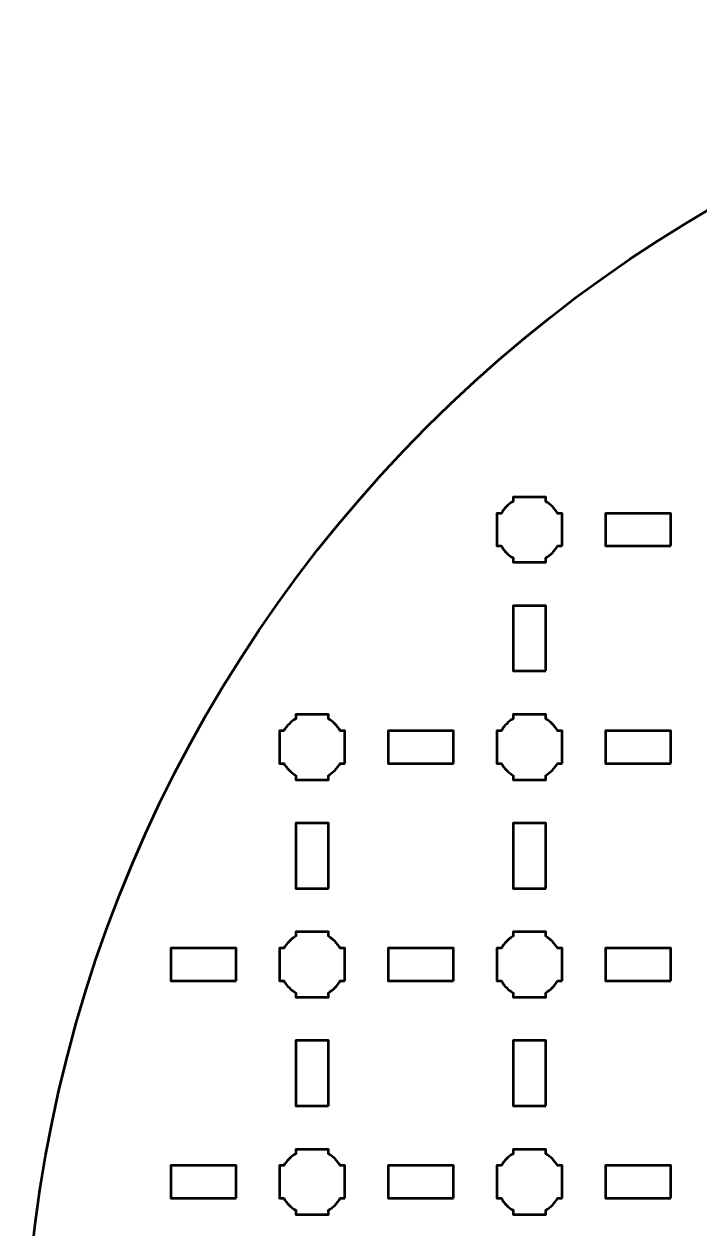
# Model space of a CAD drawing. Header units: centimetres. Extents: x -23.1 to 2.2, y -27.5 to -2.2.
# Drawn here: x -23.15 to -16.93, y -13.28 to -2.2 of the extents above; entities that cross this region are included whole.
import ezdxf

# ---------------------------------------------------------------- set-up
doc = ezdxf.new("R2010")
doc.units = ezdxf.units.CM
doc.header["$MEASUREMENT"] = 0
doc.layers.add('Layer 1', color=7, linetype='Continuous')

msp = doc.modelspace()

# ---------------------------------------------------------------- linework, layer by layer
at = {"layer": 'Layer 1', "color": 250, "lineweight": 53}
msp.add_ellipse((-10.5, -14.85), major_axis=(0, 12.65), ratio=1, dxfattribs=at)
at = {"layer": 'Layer 1', "lineweight": 53}
for points, knots in [([(-18.20002, -7), (-18.20002, -7), (-18.24017, -7), (-18.24017, -7), (-18.24017, -7), (-18.26652, -7.04553), (-18.30449, -7.0835), (-18.35002, -7.10985), (-18.35002, -7.10985), (-18.35002, -7.10985), (-18.35002, -7.15), (-18.35002, -7.15), (-18.35002, -7.15), (-18.35002, -7.15), (-18.50002, -7.15), (-18.50002, -7.15), (-18.50002, -7.15), (-18.50002, -7.15), (-18.65002, -7.15), (-18.65002, -7.15), (-18.65002, -7.15), (-18.65002, -7.15), (-18.65002, -7.10985), (-18.65002, -7.10985), (-18.65002, -7.10985), (-18.69555, -7.0835), (-18.73352, -7.04553), (-18.75987, -7), (-18.75987, -7), (-18.75987, -7), (-18.80002, -7), (-18.80002, -7), (-18.80002, -7), (-18.80002, -7), (-18.80002, -6.85), (-18.80002, -6.85), (-18.80002, -6.85), (-18.80002, -6.85), (-18.80002, -6.7), (-18.80002, -6.7), (-18.80002, -6.7), (-18.80002, -6.7), (-18.75987, -6.7), (-18.75987, -6.7), (-18.75987, -6.7), (-18.73352, -6.65447), (-18.69555, -6.6165), (-18.65002, -6.59015), (-18.65002, -6.59015), (-18.65002, -6.59015), (-18.65002, -6.55), (-18.65002, -6.55), (-18.65002, -6.55), (-18.65002, -6.55), (-18.50002, -6.55), (-18.50002, -6.55), (-18.50002, -6.55), (-18.50002, -6.55), (-18.35002, -6.55), (-18.35002, -6.55), (-18.35002, -6.55), (-18.35002, -6.55), (-18.35002, -6.59015), (-18.35002, -6.59015), (-18.35002, -6.59015), (-18.30449, -6.6165), (-18.26652, -6.65447), (-18.24017, -6.7), (-18.24017, -6.7), (-18.24017, -6.7), (-18.20002, -6.7), (-18.20002, -6.7), (-18.20002, -6.7), (-18.20002, -6.7), (-18.20002, -6.85), (-18.20002, -6.85), (-18.20002, -6.85), (-18.20002, -6.85), (-18.20002, -7), (-18.20002, -7)], [0, 0, 0, 0, 0.05, 0.05, 0.05, 0.05, 0.1, 0.1, 0.1, 0.1, 0.15, 0.15, 0.15, 0.15, 0.2, 0.2, 0.2, 0.2, 0.25, 0.25, 0.25, 0.25, 0.3, 0.3, 0.3, 0.3, 0.35, 0.35, 0.35, 0.35, 0.4, 0.4, 0.4, 0.4, 0.45, 0.45, 0.45, 0.45, 0.5, 0.5, 0.5, 0.5, 0.55, 0.55, 0.55, 0.55, 0.6, 0.6, 0.6, 0.6, 0.65, 0.65, 0.65, 0.65, 0.7, 0.7, 0.7, 0.7, 0.75, 0.75, 0.75, 0.75, 0.8, 0.8, 0.8, 0.8, 0.85, 0.85, 0.85, 0.85, 0.9, 0.9, 0.9, 0.9, 0.95, 0.95, 0.95, 0.95, 1, 1, 1, 1]), ([(-17.20002, -7), (-17.20002, -7), (-17.80002, -7), (-17.80002, -7), (-17.80002, -7), (-17.80002, -7), (-17.80002, -6.7), (-17.80002, -6.7), (-17.80002, -6.7), (-17.80002, -6.7), (-17.20002, -6.7), (-17.20002, -6.7), (-17.20002, -6.7), (-17.20002, -6.7), (-17.20002, -7), (-17.20002, -7)], [0, 0, 0, 0, 0.25, 0.25, 0.25, 0.25, 0.5, 0.5, 0.5, 0.5, 0.75, 0.75, 0.75, 0.75, 1, 1, 1, 1]), ([(-18.35002, -8.15), (-18.35002, -8.15), (-18.65002, -8.15), (-18.65002, -8.15), (-18.65002, -8.15), (-18.65002, -8.15), (-18.65002, -7.55), (-18.65002, -7.55), (-18.65002, -7.55), (-18.65002, -7.55), (-18.35002, -7.55), (-18.35002, -7.55), (-18.35002, -7.55), (-18.35002, -7.55), (-18.35002, -8.15), (-18.35002, -8.15)], [0, 0, 0, 0, 0.25, 0.25, 0.25, 0.25, 0.5, 0.5, 0.5, 0.5, 0.75, 0.75, 0.75, 0.75, 1, 1, 1, 1]), ([(-20.20002, -9), (-20.20002, -9), (-20.24017, -9), (-20.24017, -9), (-20.24017, -9), (-20.26652, -9.04553), (-20.30449, -9.0835), (-20.35002, -9.10985), (-20.35002, -9.10985), (-20.35002, -9.10985), (-20.35002, -9.15), (-20.35002, -9.15), (-20.35002, -9.15), (-20.35002, -9.15), (-20.50002, -9.15), (-20.50002, -9.15), (-20.50002, -9.15), (-20.50002, -9.15), (-20.65002, -9.15), (-20.65002, -9.15), (-20.65002, -9.15), (-20.65002, -9.15), (-20.65002, -9.10985), (-20.65002, -9.10985), (-20.65002, -9.10985), (-20.69555, -9.0835), (-20.73352, -9.04553), (-20.75987, -9), (-20.75987, -9), (-20.75987, -9), (-20.80002, -9), (-20.80002, -9), (-20.80002, -9), (-20.80002, -9), (-20.80002, -8.85), (-20.80002, -8.85), (-20.80002, -8.85), (-20.80002, -8.85), (-20.80002, -8.7), (-20.80002, -8.7), (-20.80002, -8.7), (-20.80002, -8.7), (-20.75987, -8.7), (-20.75987, -8.7), (-20.75987, -8.7), (-20.73352, -8.65447), (-20.69555, -8.6165), (-20.65002, -8.59015), (-20.65002, -8.59015), (-20.65002, -8.59015), (-20.65002, -8.55), (-20.65002, -8.55), (-20.65002, -8.55), (-20.65002, -8.55), (-20.50002, -8.55), (-20.50002, -8.55), (-20.50002, -8.55), (-20.50002, -8.55), (-20.35002, -8.55), (-20.35002, -8.55), (-20.35002, -8.55), (-20.35002, -8.55), (-20.35002, -8.59015), (-20.35002, -8.59015), (-20.35002, -8.59015), (-20.30449, -8.6165), (-20.26652, -8.65447), (-20.24017, -8.7), (-20.24017, -8.7), (-20.24017, -8.7), (-20.20002, -8.7), (-20.20002, -8.7), (-20.20002, -8.7), (-20.20002, -8.7), (-20.20002, -8.85), (-20.20002, -8.85), (-20.20002, -8.85), (-20.20002, -8.85), (-20.20002, -9), (-20.20002, -9)], [0, 0, 0, 0, 0.05, 0.05, 0.05, 0.05, 0.1, 0.1, 0.1, 0.1, 0.15, 0.15, 0.15, 0.15, 0.2, 0.2, 0.2, 0.2, 0.25, 0.25, 0.25, 0.25, 0.3, 0.3, 0.3, 0.3, 0.35, 0.35, 0.35, 0.35, 0.4, 0.4, 0.4, 0.4, 0.45, 0.45, 0.45, 0.45, 0.5, 0.5, 0.5, 0.5, 0.55, 0.55, 0.55, 0.55, 0.6, 0.6, 0.6, 0.6, 0.65, 0.65, 0.65, 0.65, 0.7, 0.7, 0.7, 0.7, 0.75, 0.75, 0.75, 0.75, 0.8, 0.8, 0.8, 0.8, 0.85, 0.85, 0.85, 0.85, 0.9, 0.9, 0.9, 0.9, 0.95, 0.95, 0.95, 0.95, 1, 1, 1, 1]), ([(-18.20002, -9), (-18.20002, -9), (-18.24017, -9), (-18.24017, -9), (-18.24017, -9), (-18.26652, -9.04553), (-18.30449, -9.0835), (-18.35002, -9.10985), (-18.35002, -9.10985), (-18.35002, -9.10985), (-18.35002, -9.15), (-18.35002, -9.15), (-18.35002, -9.15), (-18.35002, -9.15), (-18.50002, -9.15), (-18.50002, -9.15), (-18.50002, -9.15), (-18.50002, -9.15), (-18.65002, -9.15), (-18.65002, -9.15), (-18.65002, -9.15), (-18.65002, -9.15), (-18.65002, -9.10985), (-18.65002, -9.10985), (-18.65002, -9.10985), (-18.69555, -9.0835), (-18.73352, -9.04553), (-18.75987, -9), (-18.75987, -9), (-18.75987, -9), (-18.80002, -9), (-18.80002, -9), (-18.80002, -9), (-18.80002, -9), (-18.80002, -8.85), (-18.80002, -8.85), (-18.80002, -8.85), (-18.80002, -8.85), (-18.80002, -8.7), (-18.80002, -8.7), (-18.80002, -8.7), (-18.80002, -8.7), (-18.75987, -8.7), (-18.75987, -8.7), (-18.75987, -8.7), (-18.73352, -8.65447), (-18.69555, -8.6165), (-18.65002, -8.59015), (-18.65002, -8.59015), (-18.65002, -8.59015), (-18.65002, -8.55), (-18.65002, -8.55), (-18.65002, -8.55), (-18.65002, -8.55), (-18.50002, -8.55), (-18.50002, -8.55), (-18.50002, -8.55), (-18.50002, -8.55), (-18.35002, -8.55), (-18.35002, -8.55), (-18.35002, -8.55), (-18.35002, -8.55), (-18.35002, -8.59015), (-18.35002, -8.59015), (-18.35002, -8.59015), (-18.30449, -8.6165), (-18.26652, -8.65447), (-18.24017, -8.7), (-18.24017, -8.7), (-18.24017, -8.7), (-18.20002, -8.7), (-18.20002, -8.7), (-18.20002, -8.7), (-18.20002, -8.7), (-18.20002, -8.85), (-18.20002, -8.85), (-18.20002, -8.85), (-18.20002, -8.85), (-18.20002, -9), (-18.20002, -9)], [0, 0, 0, 0, 0.05, 0.05, 0.05, 0.05, 0.1, 0.1, 0.1, 0.1, 0.15, 0.15, 0.15, 0.15, 0.2, 0.2, 0.2, 0.2, 0.25, 0.25, 0.25, 0.25, 0.3, 0.3, 0.3, 0.3, 0.35, 0.35, 0.35, 0.35, 0.4, 0.4, 0.4, 0.4, 0.45, 0.45, 0.45, 0.45, 0.5, 0.5, 0.5, 0.5, 0.55, 0.55, 0.55, 0.55, 0.6, 0.6, 0.6, 0.6, 0.65, 0.65, 0.65, 0.65, 0.7, 0.7, 0.7, 0.7, 0.75, 0.75, 0.75, 0.75, 0.8, 0.8, 0.8, 0.8, 0.85, 0.85, 0.85, 0.85, 0.9, 0.9, 0.9, 0.9, 0.95, 0.95, 0.95, 0.95, 1, 1, 1, 1]), ([(-19.20002, -9), (-19.20002, -9), (-19.80002, -9), (-19.80002, -9), (-19.80002, -9), (-19.80002, -9), (-19.80002, -8.7), (-19.80002, -8.7), (-19.80002, -8.7), (-19.80002, -8.7), (-19.20002, -8.7), (-19.20002, -8.7), (-19.20002, -8.7), (-19.20002, -8.7), (-19.20002, -9), (-19.20002, -9)], [0, 0, 0, 0, 0.25, 0.25, 0.25, 0.25, 0.5, 0.5, 0.5, 0.5, 0.75, 0.75, 0.75, 0.75, 1, 1, 1, 1]), ([(-17.20002, -9), (-17.20002, -9), (-17.80002, -9), (-17.80002, -9), (-17.80002, -9), (-17.80002, -9), (-17.80002, -8.7), (-17.80002, -8.7), (-17.80002, -8.7), (-17.80002, -8.7), (-17.20002, -8.7), (-17.20002, -8.7), (-17.20002, -8.7), (-17.20002, -8.7), (-17.20002, -9), (-17.20002, -9)], [0, 0, 0, 0, 0.25, 0.25, 0.25, 0.25, 0.5, 0.5, 0.5, 0.5, 0.75, 0.75, 0.75, 0.75, 1, 1, 1, 1]), ([(-20.35002, -10.15), (-20.35002, -10.15), (-20.65002, -10.15), (-20.65002, -10.15), (-20.65002, -10.15), (-20.65002, -10.15), (-20.65002, -9.55), (-20.65002, -9.55), (-20.65002, -9.55), (-20.65002, -9.55), (-20.35002, -9.55), (-20.35002, -9.55), (-20.35002, -9.55), (-20.35002, -9.55), (-20.35002, -10.15), (-20.35002, -10.15)], [0, 0, 0, 0, 0.25, 0.25, 0.25, 0.25, 0.5, 0.5, 0.5, 0.5, 0.75, 0.75, 0.75, 0.75, 1, 1, 1, 1]), ([(-18.35002, -10.15), (-18.35002, -10.15), (-18.65002, -10.15), (-18.65002, -10.15), (-18.65002, -10.15), (-18.65002, -10.15), (-18.65002, -9.55), (-18.65002, -9.55), (-18.65002, -9.55), (-18.65002, -9.55), (-18.35002, -9.55), (-18.35002, -9.55), (-18.35002, -9.55), (-18.35002, -9.55), (-18.35002, -10.15), (-18.35002, -10.15)], [0, 0, 0, 0, 0.25, 0.25, 0.25, 0.25, 0.5, 0.5, 0.5, 0.5, 0.75, 0.75, 0.75, 0.75, 1, 1, 1, 1]), ([(-20.20002, -11), (-20.20002, -11), (-20.24017, -11), (-20.24017, -11), (-20.24017, -11), (-20.26652, -11.04553), (-20.30449, -11.0835), (-20.35002, -11.10985), (-20.35002, -11.10985), (-20.35002, -11.10985), (-20.35002, -11.15), (-20.35002, -11.15), (-20.35002, -11.15), (-20.35002, -11.15), (-20.50002, -11.15), (-20.50002, -11.15), (-20.50002, -11.15), (-20.50002, -11.15), (-20.65002, -11.15), (-20.65002, -11.15), (-20.65002, -11.15), (-20.65002, -11.15), (-20.65002, -11.10985), (-20.65002, -11.10985), (-20.65002, -11.10985), (-20.69555, -11.0835), (-20.73352, -11.04553), (-20.75987, -11), (-20.75987, -11), (-20.75987, -11), (-20.80002, -11), (-20.80002, -11), (-20.80002, -11), (-20.80002, -11), (-20.80002, -10.85), (-20.80002, -10.85), (-20.80002, -10.85), (-20.80002, -10.85), (-20.80002, -10.7), (-20.80002, -10.7), (-20.80002, -10.7), (-20.80002, -10.7), (-20.75987, -10.7), (-20.75987, -10.7), (-20.75987, -10.7), (-20.73352, -10.65447), (-20.69555, -10.6165), (-20.65002, -10.59015), (-20.65002, -10.59015), (-20.65002, -10.59015), (-20.65002, -10.55), (-20.65002, -10.55), (-20.65002, -10.55), (-20.65002, -10.55), (-20.50002, -10.55), (-20.50002, -10.55), (-20.50002, -10.55), (-20.50002, -10.55), (-20.35002, -10.55), (-20.35002, -10.55), (-20.35002, -10.55), (-20.35002, -10.55), (-20.35002, -10.59015), (-20.35002, -10.59015), (-20.35002, -10.59015), (-20.30449, -10.6165), (-20.26652, -10.65447), (-20.24017, -10.7), (-20.24017, -10.7), (-20.24017, -10.7), (-20.20002, -10.7), (-20.20002, -10.7), (-20.20002, -10.7), (-20.20002, -10.7), (-20.20002, -10.85), (-20.20002, -10.85), (-20.20002, -10.85), (-20.20002, -10.85), (-20.20002, -11), (-20.20002, -11)], [0, 0, 0, 0, 0.05, 0.05, 0.05, 0.05, 0.1, 0.1, 0.1, 0.1, 0.15, 0.15, 0.15, 0.15, 0.2, 0.2, 0.2, 0.2, 0.25, 0.25, 0.25, 0.25, 0.3, 0.3, 0.3, 0.3, 0.35, 0.35, 0.35, 0.35, 0.4, 0.4, 0.4, 0.4, 0.45, 0.45, 0.45, 0.45, 0.5, 0.5, 0.5, 0.5, 0.55, 0.55, 0.55, 0.55, 0.6, 0.6, 0.6, 0.6, 0.65, 0.65, 0.65, 0.65, 0.7, 0.7, 0.7, 0.7, 0.75, 0.75, 0.75, 0.75, 0.8, 0.8, 0.8, 0.8, 0.85, 0.85, 0.85, 0.85, 0.9, 0.9, 0.9, 0.9, 0.95, 0.95, 0.95, 0.95, 1, 1, 1, 1]), ([(-18.20002, -11), (-18.20002, -11), (-18.24017, -11), (-18.24017, -11), (-18.24017, -11), (-18.26652, -11.04553), (-18.30449, -11.0835), (-18.35002, -11.10985), (-18.35002, -11.10985), (-18.35002, -11.10985), (-18.35002, -11.15), (-18.35002, -11.15), (-18.35002, -11.15), (-18.35002, -11.15), (-18.50002, -11.15), (-18.50002, -11.15), (-18.50002, -11.15), (-18.50002, -11.15), (-18.65002, -11.15), (-18.65002, -11.15), (-18.65002, -11.15), (-18.65002, -11.15), (-18.65002, -11.10985), (-18.65002, -11.10985), (-18.65002, -11.10985), (-18.69555, -11.0835), (-18.73352, -11.04553), (-18.75987, -11), (-18.75987, -11), (-18.75987, -11), (-18.80002, -11), (-18.80002, -11), (-18.80002, -11), (-18.80002, -11), (-18.80002, -10.85), (-18.80002, -10.85), (-18.80002, -10.85), (-18.80002, -10.85), (-18.80002, -10.7), (-18.80002, -10.7), (-18.80002, -10.7), (-18.80002, -10.7), (-18.75987, -10.7), (-18.75987, -10.7), (-18.75987, -10.7), (-18.73352, -10.65447), (-18.69555, -10.6165), (-18.65002, -10.59015), (-18.65002, -10.59015), (-18.65002, -10.59015), (-18.65002, -10.55), (-18.65002, -10.55), (-18.65002, -10.55), (-18.65002, -10.55), (-18.50002, -10.55), (-18.50002, -10.55), (-18.50002, -10.55), (-18.50002, -10.55), (-18.35002, -10.55), (-18.35002, -10.55), (-18.35002, -10.55), (-18.35002, -10.55), (-18.35002, -10.59015), (-18.35002, -10.59015), (-18.35002, -10.59015), (-18.30449, -10.6165), (-18.26652, -10.65447), (-18.24017, -10.7), (-18.24017, -10.7), (-18.24017, -10.7), (-18.20002, -10.7), (-18.20002, -10.7), (-18.20002, -10.7), (-18.20002, -10.7), (-18.20002, -10.85), (-18.20002, -10.85), (-18.20002, -10.85), (-18.20002, -10.85), (-18.20002, -11), (-18.20002, -11)], [0, 0, 0, 0, 0.05, 0.05, 0.05, 0.05, 0.1, 0.1, 0.1, 0.1, 0.15, 0.15, 0.15, 0.15, 0.2, 0.2, 0.2, 0.2, 0.25, 0.25, 0.25, 0.25, 0.3, 0.3, 0.3, 0.3, 0.35, 0.35, 0.35, 0.35, 0.4, 0.4, 0.4, 0.4, 0.45, 0.45, 0.45, 0.45, 0.5, 0.5, 0.5, 0.5, 0.55, 0.55, 0.55, 0.55, 0.6, 0.6, 0.6, 0.6, 0.65, 0.65, 0.65, 0.65, 0.7, 0.7, 0.7, 0.7, 0.75, 0.75, 0.75, 0.75, 0.8, 0.8, 0.8, 0.8, 0.85, 0.85, 0.85, 0.85, 0.9, 0.9, 0.9, 0.9, 0.95, 0.95, 0.95, 0.95, 1, 1, 1, 1]), ([(-21.20002, -11), (-21.20002, -11), (-21.80002, -11), (-21.80002, -11), (-21.80002, -11), (-21.80002, -11), (-21.80002, -10.7), (-21.80002, -10.7), (-21.80002, -10.7), (-21.80002, -10.7), (-21.20002, -10.7), (-21.20002, -10.7), (-21.20002, -10.7), (-21.20002, -10.7), (-21.20002, -11), (-21.20002, -11)], [0, 0, 0, 0, 0.25, 0.25, 0.25, 0.25, 0.5, 0.5, 0.5, 0.5, 0.75, 0.75, 0.75, 0.75, 1, 1, 1, 1]), ([(-19.20002, -11), (-19.20002, -11), (-19.80002, -11), (-19.80002, -11), (-19.80002, -11), (-19.80002, -11), (-19.80002, -10.7), (-19.80002, -10.7), (-19.80002, -10.7), (-19.80002, -10.7), (-19.20002, -10.7), (-19.20002, -10.7), (-19.20002, -10.7), (-19.20002, -10.7), (-19.20002, -11), (-19.20002, -11)], [0, 0, 0, 0, 0.25, 0.25, 0.25, 0.25, 0.5, 0.5, 0.5, 0.5, 0.75, 0.75, 0.75, 0.75, 1, 1, 1, 1]), ([(-17.20002, -11), (-17.20002, -11), (-17.80002, -11), (-17.80002, -11), (-17.80002, -11), (-17.80002, -11), (-17.80002, -10.7), (-17.80002, -10.7), (-17.80002, -10.7), (-17.80002, -10.7), (-17.20002, -10.7), (-17.20002, -10.7), (-17.20002, -10.7), (-17.20002, -10.7), (-17.20002, -11), (-17.20002, -11)], [0, 0, 0, 0, 0.25, 0.25, 0.25, 0.25, 0.5, 0.5, 0.5, 0.5, 0.75, 0.75, 0.75, 0.75, 1, 1, 1, 1]), ([(-20.35002, -12.15), (-20.35002, -12.15), (-20.65002, -12.15), (-20.65002, -12.15), (-20.65002, -12.15), (-20.65002, -12.15), (-20.65002, -11.55), (-20.65002, -11.55), (-20.65002, -11.55), (-20.65002, -11.55), (-20.35002, -11.55), (-20.35002, -11.55), (-20.35002, -11.55), (-20.35002, -11.55), (-20.35002, -12.15), (-20.35002, -12.15)], [0, 0, 0, 0, 0.25, 0.25, 0.25, 0.25, 0.5, 0.5, 0.5, 0.5, 0.75, 0.75, 0.75, 0.75, 1, 1, 1, 1]), ([(-18.35002, -12.15), (-18.35002, -12.15), (-18.65002, -12.15), (-18.65002, -12.15), (-18.65002, -12.15), (-18.65002, -12.15), (-18.65002, -11.55), (-18.65002, -11.55), (-18.65002, -11.55), (-18.65002, -11.55), (-18.35002, -11.55), (-18.35002, -11.55), (-18.35002, -11.55), (-18.35002, -11.55), (-18.35002, -12.15), (-18.35002, -12.15)], [0, 0, 0, 0, 0.25, 0.25, 0.25, 0.25, 0.5, 0.5, 0.5, 0.5, 0.75, 0.75, 0.75, 0.75, 1, 1, 1, 1]), ([(-20.20002, -13), (-20.20002, -13), (-20.24017, -13), (-20.24017, -13), (-20.24017, -13), (-20.26652, -13.04553), (-20.30449, -13.0835), (-20.35002, -13.10985), (-20.35002, -13.10985), (-20.35002, -13.10985), (-20.35002, -13.15), (-20.35002, -13.15), (-20.35002, -13.15), (-20.35002, -13.15), (-20.50002, -13.15), (-20.50002, -13.15), (-20.50002, -13.15), (-20.50002, -13.15), (-20.65002, -13.15), (-20.65002, -13.15), (-20.65002, -13.15), (-20.65002, -13.15), (-20.65002, -13.10985), (-20.65002, -13.10985), (-20.65002, -13.10985), (-20.69555, -13.0835), (-20.73352, -13.04553), (-20.75987, -13), (-20.75987, -13), (-20.75987, -13), (-20.80002, -13), (-20.80002, -13), (-20.80002, -13), (-20.80002, -13), (-20.80002, -12.85), (-20.80002, -12.85), (-20.80002, -12.85), (-20.80002, -12.85), (-20.80002, -12.7), (-20.80002, -12.7), (-20.80002, -12.7), (-20.80002, -12.7), (-20.75987, -12.7), (-20.75987, -12.7), (-20.75987, -12.7), (-20.73352, -12.65447), (-20.69555, -12.6165), (-20.65002, -12.59015), (-20.65002, -12.59015), (-20.65002, -12.59015), (-20.65002, -12.55), (-20.65002, -12.55), (-20.65002, -12.55), (-20.65002, -12.55), (-20.50002, -12.55), (-20.50002, -12.55), (-20.50002, -12.55), (-20.50002, -12.55), (-20.35002, -12.55), (-20.35002, -12.55), (-20.35002, -12.55), (-20.35002, -12.55), (-20.35002, -12.59015), (-20.35002, -12.59015), (-20.35002, -12.59015), (-20.30449, -12.6165), (-20.26652, -12.65447), (-20.24017, -12.7), (-20.24017, -12.7), (-20.24017, -12.7), (-20.20002, -12.7), (-20.20002, -12.7), (-20.20002, -12.7), (-20.20002, -12.7), (-20.20002, -12.85), (-20.20002, -12.85), (-20.20002, -12.85), (-20.20002, -12.85), (-20.20002, -13), (-20.20002, -13)], [0, 0, 0, 0, 0.05, 0.05, 0.05, 0.05, 0.1, 0.1, 0.1, 0.1, 0.15, 0.15, 0.15, 0.15, 0.2, 0.2, 0.2, 0.2, 0.25, 0.25, 0.25, 0.25, 0.3, 0.3, 0.3, 0.3, 0.35, 0.35, 0.35, 0.35, 0.4, 0.4, 0.4, 0.4, 0.45, 0.45, 0.45, 0.45, 0.5, 0.5, 0.5, 0.5, 0.55, 0.55, 0.55, 0.55, 0.6, 0.6, 0.6, 0.6, 0.65, 0.65, 0.65, 0.65, 0.7, 0.7, 0.7, 0.7, 0.75, 0.75, 0.75, 0.75, 0.8, 0.8, 0.8, 0.8, 0.85, 0.85, 0.85, 0.85, 0.9, 0.9, 0.9, 0.9, 0.95, 0.95, 0.95, 0.95, 1, 1, 1, 1]), ([(-18.20002, -13), (-18.20002, -13), (-18.24017, -13), (-18.24017, -13), (-18.24017, -13), (-18.26652, -13.04553), (-18.30449, -13.0835), (-18.35002, -13.10985), (-18.35002, -13.10985), (-18.35002, -13.10985), (-18.35002, -13.15), (-18.35002, -13.15), (-18.35002, -13.15), (-18.35002, -13.15), (-18.50002, -13.15), (-18.50002, -13.15), (-18.50002, -13.15), (-18.50002, -13.15), (-18.65002, -13.15), (-18.65002, -13.15), (-18.65002, -13.15), (-18.65002, -13.15), (-18.65002, -13.10985), (-18.65002, -13.10985), (-18.65002, -13.10985), (-18.69555, -13.0835), (-18.73352, -13.04553), (-18.75987, -13), (-18.75987, -13), (-18.75987, -13), (-18.80002, -13), (-18.80002, -13), (-18.80002, -13), (-18.80002, -13), (-18.80002, -12.85), (-18.80002, -12.85), (-18.80002, -12.85), (-18.80002, -12.85), (-18.80002, -12.7), (-18.80002, -12.7), (-18.80002, -12.7), (-18.80002, -12.7), (-18.75987, -12.7), (-18.75987, -12.7), (-18.75987, -12.7), (-18.73352, -12.65447), (-18.69555, -12.6165), (-18.65002, -12.59015), (-18.65002, -12.59015), (-18.65002, -12.59015), (-18.65002, -12.55), (-18.65002, -12.55), (-18.65002, -12.55), (-18.65002, -12.55), (-18.50002, -12.55), (-18.50002, -12.55), (-18.50002, -12.55), (-18.50002, -12.55), (-18.35002, -12.55), (-18.35002, -12.55), (-18.35002, -12.55), (-18.35002, -12.55), (-18.35002, -12.59015), (-18.35002, -12.59015), (-18.35002, -12.59015), (-18.30449, -12.6165), (-18.26652, -12.65447), (-18.24017, -12.7), (-18.24017, -12.7), (-18.24017, -12.7), (-18.20002, -12.7), (-18.20002, -12.7), (-18.20002, -12.7), (-18.20002, -12.7), (-18.20002, -12.85), (-18.20002, -12.85), (-18.20002, -12.85), (-18.20002, -12.85), (-18.20002, -13), (-18.20002, -13)], [0, 0, 0, 0, 0.05, 0.05, 0.05, 0.05, 0.1, 0.1, 0.1, 0.1, 0.15, 0.15, 0.15, 0.15, 0.2, 0.2, 0.2, 0.2, 0.25, 0.25, 0.25, 0.25, 0.3, 0.3, 0.3, 0.3, 0.35, 0.35, 0.35, 0.35, 0.4, 0.4, 0.4, 0.4, 0.45, 0.45, 0.45, 0.45, 0.5, 0.5, 0.5, 0.5, 0.55, 0.55, 0.55, 0.55, 0.6, 0.6, 0.6, 0.6, 0.65, 0.65, 0.65, 0.65, 0.7, 0.7, 0.7, 0.7, 0.75, 0.75, 0.75, 0.75, 0.8, 0.8, 0.8, 0.8, 0.85, 0.85, 0.85, 0.85, 0.9, 0.9, 0.9, 0.9, 0.95, 0.95, 0.95, 0.95, 1, 1, 1, 1]), ([(-21.20002, -13), (-21.20002, -13), (-21.80002, -13), (-21.80002, -13), (-21.80002, -13), (-21.80002, -13), (-21.80002, -12.7), (-21.80002, -12.7), (-21.80002, -12.7), (-21.80002, -12.7), (-21.20002, -12.7), (-21.20002, -12.7), (-21.20002, -12.7), (-21.20002, -12.7), (-21.20002, -13), (-21.20002, -13)], [0, 0, 0, 0, 0.25, 0.25, 0.25, 0.25, 0.5, 0.5, 0.5, 0.5, 0.75, 0.75, 0.75, 0.75, 1, 1, 1, 1]), ([(-19.20002, -13), (-19.20002, -13), (-19.80002, -13), (-19.80002, -13), (-19.80002, -13), (-19.80002, -13), (-19.80002, -12.7), (-19.80002, -12.7), (-19.80002, -12.7), (-19.80002, -12.7), (-19.20002, -12.7), (-19.20002, -12.7), (-19.20002, -12.7), (-19.20002, -12.7), (-19.20002, -13), (-19.20002, -13)], [0, 0, 0, 0, 0.25, 0.25, 0.25, 0.25, 0.5, 0.5, 0.5, 0.5, 0.75, 0.75, 0.75, 0.75, 1, 1, 1, 1]), ([(-17.20002, -13), (-17.20002, -13), (-17.80002, -13), (-17.80002, -13), (-17.80002, -13), (-17.80002, -13), (-17.80002, -12.7), (-17.80002, -12.7), (-17.80002, -12.7), (-17.80002, -12.7), (-17.20002, -12.7), (-17.20002, -12.7), (-17.20002, -12.7), (-17.20002, -12.7), (-17.20002, -13), (-17.20002, -13)], [0, 0, 0, 0, 0.25, 0.25, 0.25, 0.25, 0.5, 0.5, 0.5, 0.5, 0.75, 0.75, 0.75, 0.75, 1, 1, 1, 1])]:
    msp.add_open_spline(points, degree=3, knots=knots, dxfattribs=at)

doc.saveas('drawing.dxf')
